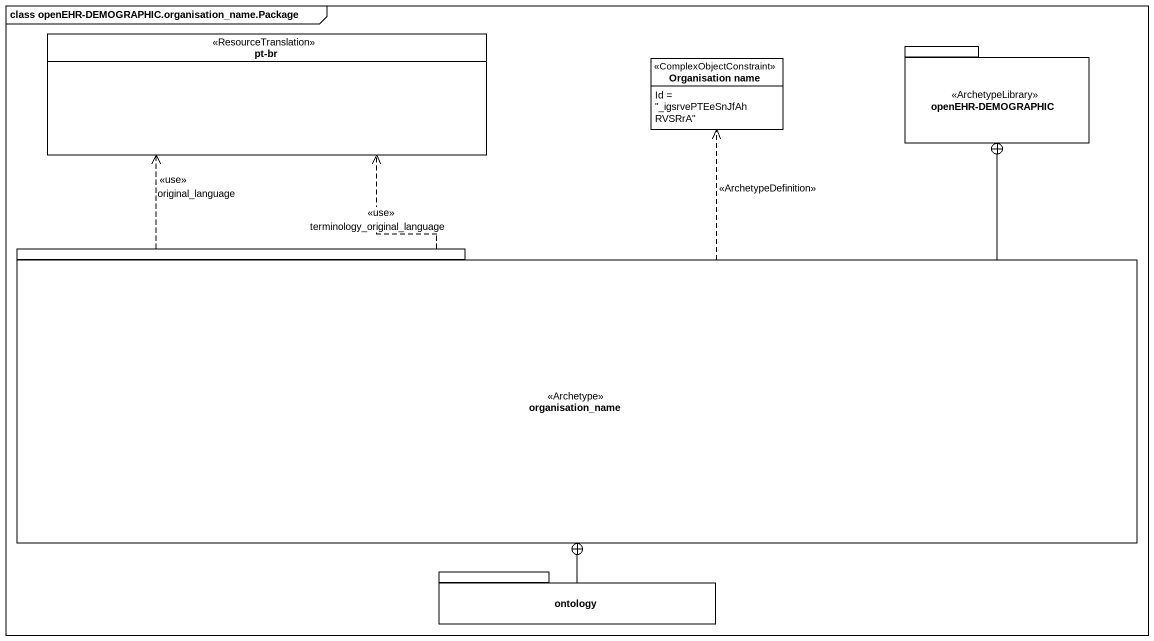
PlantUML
@startuml
mainframe class openEHR-DEMOGRAPHIC.organisation_name.Package
hide circle
hide empty members
enum "pt-br" as pt_br <<ResourceTranslation>>
class "Organisation name" as Organisation_name <<ComplexObjectConstraint>> {
  Id = "_igsrvePTEeSnJfAhRVSRrA"
}
package "openEHR-DEMOGRAPHIC" as openEHR_DEMOGRAPHIC <<ArchetypeLibrary>> {
}
package organisation_name <<Archetype>> {
}
package ontology {
}
organisation_name .up.> pt_br : <<use>>\noriginal_language
organisation_name .up.> pt_br : <<use>>\nterminology_original_language
organisation_name .up.> Organisation_name : <<ArchetypeDefinition>>
organisation_name -up-+ openEHR_DEMOGRAPHIC
ontology -up-+ organisation_name
@enduml
